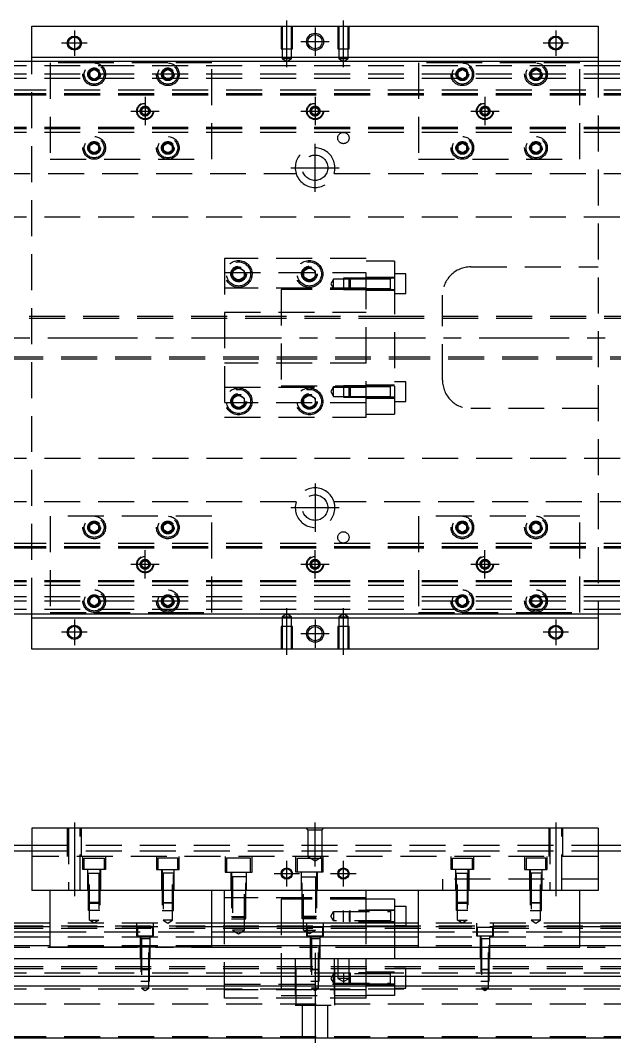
# Model space of a CAD drawing. Extents: x -21 to 723, y -286 to 112.
# Drawn here: x 173 to 382.7, y -249.2 to 112 of the extents above; entities that cross this region are included whole.
import ezdxf

# ---------------------------------------------------------------- set-up
doc = ezdxf.new("R2010")
doc.units = 0
doc.linetypes.add('CENTER', pattern=[50.8, 31.75, -6.35, 6.35, -6.35])
doc.linetypes.add('DASHED', pattern=[19.05, 12.7, -6.35])
doc.layers.get('0').update_dxf_attribs({"linetype": 'CONTINUOUS'})
doc.layers.add('CENTER', color=1, linetype='CENTER')

msp = doc.modelspace()

# ---------------------------------------------------------------- linework, layer by layer
at = {"color": 7, "linetype": 'CONTINUOUS'}
for p, q in [((177, 110), (377, 110)), ((177, 99), (177, 110)), ((377, 110), (377, 99)), ((177, 99), (377, 99)), ((177, 97.5), (177, 99)), ((377, 99), (377, 97.5)), ((551, 97.5), (3, 97.5)), ((3, -97.5), (551, -97.5)), ((177, -99), (177, -97.5)), ((377, -97.5), (377, -99)), ((177, -110), (177, -99)), ((377, -99), (177, -99)), ((377, -99), (377, -110)), ((377, -110), (177, -110)), ((177, -173.2), (177, -195.2)), ((377, -173.2), (177, -173.2)), ((377, -173.2), (377, -195.2)), ((3, -179.2), (177, -179.2)), ((377, -179.2), (551, -179.2)), ((11, -181.2), (177, -181.2)), ((377, -181.2), (543, -181.2)), ((377, -195.2), (177, -195.2)), ((183.5, -215.2), (183.5, -195.2)), ((240.5, -215.2), (240.5, -195.2)), ((245, -206.7), (245, -195.2)), ((295, -206.7), (295, -195.2)), ((305, -198.2), (295, -198.2)), ((302.35, -198.2), (302, -198.2)), ((305, -198.2), (305, -206.7)), ((313.5, -215.2), (313.5, -195.2)), ((370.5, -215.2), (370.5, -195.2)), ((305, -200.7), (309, -200.7)), ((309, -200.7), (309, -206.7)), ((183.5, -206.7), (17, -206.7)), ((183.5, -207.952272), (17, -207.952272)), ((313.5, -206.7), (240.5, -206.7)), ((313.5, -207.952272), (240.5, -207.952272)), ((537, -206.7), (370.5, -206.7)), ((537, -207.952272), (370.5, -207.952272)), ((17, -209.72668), (183.5, -209.72668)), ((183.5, -211.623076), (17, -211.623076)), ((240.5, -209.72668), (313.5, -209.72668)), ((313.5, -211.623076), (240.5, -211.623076)), ((370.5, -209.72668), (537, -209.72668)), ((537, -211.623076), (370.5, -211.623076)), ((183.5, -214.677372), (17, -214.677372)), ((240.5, -215.2), (183.5, -215.2)), ((313.5, -214.677372), (240.5, -214.677372)), ((313.5, -215.2), (370.5, -215.2)), ((537, -214.677372), (370.5, -214.677372)), ((17, -219.2), (537, -219.2)), ((537, -225.5), (17, -225.5)), ((537, -228.9), (17, -228.9)), ((17, -247.2), (537, -247.2))]:
    msp.add_line(p, q, dxfattribs=at)
at = {"color": 3, "linetype": 'DASHED'}
for p, q in [((265.000006, 110), (265.000006, 102)), ((265.35, 110), (265.35, 102)), ((268.65, 102), (268.65, 110)), ((268.999994, 102), (268.999994, 110)), ((285.000006, 110), (285.000006, 102)), ((285.35, 110), (285.35, 102)), ((288.65, 102), (288.65, 110)), ((288.999994, 102), (288.999994, 110)), ((265.000006, 102), (268.999994, 102)), ((265.35, 102), (265.35, 98.5)), ((268.65, 98.5), (268.65, 102)), ((285.000006, 102), (288.999994, 102)), ((285.35, 102), (285.35, 98.5)), ((288.65, 98.5), (288.65, 102)), ((267, 98.5), (265.35, 98.5)), ((265.35, 98.5), (267, 97.547372)), ((268.65, 98.5), (267, 98.5)), ((267, 97.547372), (268.65, 98.5)), ((287, 98.5), (285.35, 98.5)), ((285.35, 98.5), (287, 97.547372)), ((288.65, 98.5), (287, 98.5)), ((287, 97.547372), (288.65, 98.5)), ((537, 96), (17, 96)), ((177, -97.5), (177, 97.5)), ((199, 97), (183.5, 97)), ((183.5, 97), (183.5, 63)), ((197.5, 93.866026), (199, 94.73205)), ((225, 97), (199, 97)), ((199, 94.73205), (200.5, 93.866026)), ((223.5, 93.866026), (225, 94.73205)), ((240.5, 97), (225, 97)), ((225, 94.73205), (226.5, 93.866026)), ((240.5, 63), (240.5, 97)), ((329, 97), (313.5, 97)), ((313.5, 97), (313.5, 63)), ((327.5, 93.866026), (329, 94.73205)), ((355, 97), (329, 97)), ((329, 94.73205), (330.5, 93.866026)), ((353.5, 93.866026), (355, 94.73205)), ((370.5, 97), (355, 97)), ((355, 94.73205), (356.5, 93.866026)), ((370.5, 63), (370.5, 97)), ((377, 97.5), (377, -97.5)), ((537, 93), (17, 93)), ((537, 91.5), (17, 91.5)), ((197.5, 92.133974), (197.5, 93.866026)), ((199, 91.26795), (197.5, 92.133974)), ((200.5, 92.133974), (199, 91.26795)), ((200.5, 93.866026), (200.5, 92.133974)), ((200.973226, 93.326156), (201, 93)), ((223.5, 92.133974), (223.5, 93.866026)), ((225, 91.26795), (223.5, 92.133974)), ((226.5, 92.133974), (225, 91.26795)), ((226.5, 93.866026), (226.5, 92.133974)), ((226.973226, 93.326156), (227, 93)), ((327.5, 92.133974), (327.5, 93.866026)), ((329, 91.26795), (327.5, 92.133974)), ((330.5, 92.133974), (329, 91.26795)), ((330.5, 93.866026), (330.5, 92.133974)), ((330.973226, 93.326156), (331, 93)), ((353, 93), (353.030168, 93.346066)), ((353.5, 92.133974), (353.5, 93.866026)), ((355, 91.26795), (353.5, 92.133974)), ((356.5, 92.133974), (355, 91.26795)), ((356.5, 93.866026), (356.5, 92.133974)), ((17, 87.5), (537, 87.5)), ((17, 86.247728), (537, 86.247728)), ((17, 86.1147), (537, 86.1147)), ((17, 86.1), (537, 86.1)), ((17, 85.8), (537, 85.8)), ((215.5, 80), (215.516134, 80.21941)), ((215.75, 80.721688), (217, 81.443376)), ((215.75, 79.278312), (215.75, 80.721688)), ((217, 81.443376), (218.25, 80.721688)), ((218.25, 80.721688), (218.25, 79.278312)), ((275.5, 80), (275.52041, 80.24661)), ((275.75, 80.721688), (277, 81.443376)), ((275.75, 79.278312), (275.75, 80.721688)), ((277, 81.443376), (278.25, 80.721688)), ((278.25, 80.721688), (278.25, 79.278312)), ((335.75, 80.721688), (337, 81.443376)), ((335.75, 79.278312), (335.75, 80.721688)), ((337, 81.443376), (338.25, 80.721688)), ((338.25, 80.721688), (338.25, 79.278312)), ((338.477374, 80.25955), (338.5, 80)), ((217, 78.556624), (215.75, 79.278312)), ((218.25, 79.278312), (217, 78.556624)), ((277, 78.556624), (275.75, 79.278312)), ((278.25, 79.278312), (277, 78.556624)), ((337, 78.556624), (335.75, 79.278312)), ((338.25, 79.278312), (337, 78.556624)), ((537, 74.2), (17, 74.2)), ((537, 73.9), (17, 73.9)), ((537, 73.8853), (17, 73.8853)), ((537, 73.752272), (17, 73.752272)), ((537, 72.5), (17, 72.5)), ((197.5, 67.866026), (199, 68.73205)), ((199, 68.73205), (200.5, 67.866026)), ((223.5, 67.866026), (225, 68.73205)), ((225, 68.73205), (226.5, 67.866026)), ((327.5, 67.866026), (329, 68.73205)), ((329, 68.73205), (330.5, 67.866026)), ((353.5, 67.866026), (355, 68.73205)), ((355, 68.73205), (356.5, 67.866026)), ((197, 67), (197.030168, 67.346066)), ((197.5, 66.133974), (197.5, 67.866026)), ((199, 65.26795), (197.5, 66.133974)), ((200.5, 66.133974), (199, 65.26795)), ((200.5, 67.866026), (200.5, 66.133974)), ((223, 67), (223.023172, 67.30356)), ((223.5, 66.133974), (223.5, 67.866026)), ((225, 65.26795), (223.5, 66.133974)), ((226.5, 66.133974), (225, 65.26795)), ((226.5, 67.866026), (226.5, 66.133974)), ((327.5, 66.133974), (327.5, 67.866026)), ((329, 65.26795), (327.5, 66.133974)), ((330.5, 66.133974), (329, 65.26795)), ((330.5, 67.866026), (330.5, 66.133974)), ((330.973226, 67.326156), (331, 67)), ((353, 67), (353.030168, 67.346066)), ((353.5, 66.133974), (353.5, 67.866026)), ((355, 65.26795), (353.5, 66.133974)), ((356.5, 66.133974), (355, 65.26795)), ((356.5, 67.866026), (356.5, 66.133974)), ((183.5, 63), (240.5, 63)), ((313.5, 63), (370.5, 63)), ((163.708204, 58), (270.291796, 58)), ((283.708204, 58), (390.291796, 58)), ((537, 42.5), (29.1, 42.5)), ((245, 28), (245, -28)), ((295, 28), (245, 28)), ((295, -28), (295, 28)), ((305, 27), (295, 27)), ((305, 27), (305, 20.976176)), ((245, 23), (295, 23)), ((248, 23.6547), (250, 24.809402)), ((248, 21.3453), (248, 23.6547)), ((250, 24.809402), (252, 23.6547)), ((252, 23.6547), (252, 21.3453)), ((252.483582, 22.786038), (252.5, 22.5)), ((272.5, 22.5), (272.52689, 22.865682)), ((273, 23.6547), (275, 24.809402)), ((273, 21.3453), (273, 23.6547)), ((275, 24.809402), (277, 23.6547)), ((277, 23.6547), (277, 21.3453)), ((309, 22.552558), (305, 22.552558)), ((309, 15.552558), (309, 22.552558)), ((332, 25), (377, 25)), ((250, 20.190598), (248, 21.3453)), ((252, 21.3453), (250, 20.190598)), ((275, 20.190598), (273, 21.3453)), ((277, 21.3453), (275, 20.190598)), ((283.5, 20.702558), (282.547372, 19.052558)), ((282.547372, 19.052558), (283.5, 17.402558)), ((283.5, 17.402558), (283.5, 20.702558)), ((287, 20.702558), (283.5, 20.702558)), ((287, 21.052554), (287, 17.052564)), ((289.35, 21.052554), (287, 21.052554)), ((289, 20.702558), (287, 20.702558)), ((289.35, 21.052558), (289, 20.702558)), ((289, 17.402558), (289, 20.702558)), ((295, 20.702558), (289, 20.702558)), ((295, 20.702558), (289, 20.702558)), ((289.35, 21.052558), (289.35, 17.052558)), ((295, 21.052556), (289.35, 21.052558)), ((295, 21.052554), (289.35, 21.052554)), ((305, 21.302558), (295, 21.302558)), ((303.605, 21.052558), (295, 21.052556)), ((305, 20.976176), (295, 20.976176)), ((303.6, 20.702558), (295, 20.702558)), ((305, 21.052558), (303.595, 21.052558)), ((303.6, 17.05324), (303.6, 21.052564)), ((303.6, 20.836098), (303.6, 21.052558)), ((303.6, 21.052558), (303.6, 20.835892)), ((305, 20.976176), (305, -20.976176)), ((295, 17.5), (245, 17.5)), ((265, 17), (265, -17)), ((295, 17), (265, 17)), ((283.5, 17.402558), (287, 17.402558)), ((287, 17.402558), (289, 17.402558)), ((287, 17.052564), (289.35, 17.052564)), ((289, 17.402558), (295, 17.402558)), ((289, 17.402558), (289.35, 17.052558)), ((289, 17.402558), (295, 17.402558)), ((289.35, 17.052564), (295, 17.052564)), ((289.35, 17.052558), (295, 17.052562)), ((295, 17.402558), (303.6, 17.402558)), ((295, 17.052562), (303.605, 17.052558)), ((295, 16.802558), (305, 16.802558)), ((303.595, 17.052558), (305, 17.052558)), ((303.6, 17.269268), (303.6, 17.052558)), ((303.6, 17.052558), (303.6, 17.26902)), ((303.6, 17.052554), (303.6, 17.05324)), ((305, 15.552558), (309, 15.552558)), ((322, -15), (322, 15)), ((265, 7.5), (54, 7.5)), ((245, 9), (295, 9)), ((305, 7.5), (265, 7.5)), ((305, 7.499994), (265, 7.499994)), ((487.005, 7.5), (305, 7.5)), ((265, 6.75), (54, 6.75)), ((305, 6.75), (265, 6.75)), ((305, 6.75), (265, 6.75)), ((487, 6.75), (305, 6.75)), ((54, -6.75), (265, -6.75)), ((265, -6.75), (305, -6.75)), ((265, -6.75), (305, -6.75)), ((305, -6.75), (487, -6.75)), ((54, -7.5), (265, -7.5)), ((295, -9), (245, -9)), ((265, -7.499994), (305, -7.499994)), ((265, -7.5), (305, -7.5)), ((305, -7.5), (487.005, -7.5)), ((245, -17.5), (295, -17.5)), ((265, -17), (295, -17)), ((283.5, -17.402558), (282.547372, -19.052558)), ((283.5, -20.702558), (283.5, -17.402558)), ((287, -17.402558), (283.5, -17.402558)), ((287, -17.052564), (287, -21.052554)), ((289.35, -17.052564), (287, -17.052564)), ((289, -17.402558), (287, -17.402558)), ((289.35, -17.052558), (289, -17.402558)), ((289, -20.702558), (289, -17.402558)), ((295, -17.402558), (289, -17.402558)), ((295, -17.402558), (289, -17.402558)), ((289.35, -17.052558), (289.35, -21.052558)), ((295, -17.052562), (289.35, -17.052558)), ((295, -17.052564), (289.35, -17.052564)), ((305, -16.802558), (295, -16.802558)), ((303.605, -17.052558), (295, -17.052562)), ((303.6, -17.402558), (295, -17.402558)), ((305, -17.052558), (303.595, -17.052558)), ((303.6, -21.051878), (303.6, -17.052554)), ((303.6, -17.26902), (303.6, -17.052558)), ((303.6, -17.052558), (303.6, -17.269226)), ((303.6, -20.836098), (303.6, -17.26902)), ((309, -15.552558), (305, -15.552558)), ((309, -22.552558), (309, -15.552558)), ((248, -21.3453), (250, -20.190598)), ((248, -23.6547), (248, -21.3453)), ((250, -20.190598), (252, -21.3453)), ((252, -21.3453), (252, -23.6547)), ((273, -21.3453), (275, -20.190598)), ((273, -23.6547), (273, -21.3453)), ((275, -20.190598), (277, -21.3453)), ((277, -21.3453), (277, -23.6547)), ((282.547372, -19.052558), (283.5, -20.702558)), ((283.5, -20.702558), (287, -20.702558)), ((287, -20.702558), (289, -20.702558)), ((287, -21.052554), (289.35, -21.052554)), ((289, -20.702558), (295, -20.702558)), ((289, -20.702558), (289.35, -21.052558)), ((289, -20.702558), (295, -20.702558)), ((289.35, -21.052554), (295, -21.052554)), ((289.35, -21.052558), (295, -21.052556)), ((295, -20.702558), (303.6, -20.702558)), ((305, -20.976176), (295, -20.976176)), ((295, -21.052556), (303.605, -21.052558)), ((295, -21.302558), (305, -21.302558)), ((303.595, -21.052558), (305, -21.052558)), ((303.6, -20.83585), (303.6, -21.052558)), ((303.6, -21.052558), (303.6, -20.836098)), ((303.6, -21.052564), (303.6, -21.051878)), ((305, -20.976176), (305, -27)), ((295, -23), (245, -23)), ((247.5, -22.5), (247.534018, -22.088984)), ((250, -24.809402), (248, -23.6547)), ((252, -23.6547), (250, -24.809402)), ((272.5, -22.5), (272.52689, -22.134318)), ((275, -24.809402), (273, -23.6547)), ((277, -23.6547), (275, -24.809402)), ((305, -22.552558), (309, -22.552558)), ((377, -25), (332, -25)), ((245, -28), (295, -28)), ((295, -27), (305, -27)), ((29.1, -42.5), (537, -42.5)), ((270.291796, -58), (163.708204, -58)), ((390.291796, -58), (283.708204, -58)), ((183.5, -63), (183.5, -97)), ((240.5, -63), (183.5, -63)), ((240.5, -97), (240.5, -63)), ((370.5, -63), (313.5, -63)), ((313.5, -63), (313.5, -97)), ((370.5, -97), (370.5, -63)), ((197, -67), (197.030168, -66.653934)), ((197.5, -66.133974), (199, -65.26795)), ((197.5, -67.866026), (197.5, -66.133974)), ((199, -68.73205), (197.5, -67.866026)), ((199, -65.26795), (200.5, -66.133974)), ((200.5, -67.866026), (199, -68.73205)), ((200.5, -66.133974), (200.5, -67.866026)), ((223, -67), (223.023172, -66.69644)), ((223.5, -66.133974), (225, -65.26795)), ((223.5, -67.866026), (223.5, -66.133974)), ((225, -68.73205), (223.5, -67.866026)), ((225, -65.26795), (226.5, -66.133974)), ((226.5, -67.866026), (225, -68.73205)), ((226.5, -66.133974), (226.5, -67.866026)), ((327, -67), (327.023172, -66.69644)), ((327.5, -66.133974), (329, -65.26795)), ((327.5, -67.866026), (327.5, -66.133974)), ((329, -68.73205), (327.5, -67.866026)), ((329, -65.26795), (330.5, -66.133974)), ((330.5, -67.866026), (329, -68.73205)), ((330.5, -66.133974), (330.5, -67.866026)), ((353.5, -66.133974), (355, -65.26795)), ((353.5, -67.866026), (353.5, -66.133974)), ((355, -68.73205), (353.5, -67.866026)), ((355, -65.26795), (356.5, -66.133974)), ((356.5, -67.866026), (355, -68.73205)), ((356.5, -66.133974), (356.5, -67.866026)), ((356.973226, -66.673844), (357, -67)), ((17, -72.5), (537, -72.5)), ((17, -73.752272), (537, -73.752272)), ((17, -73.8853), (537, -73.8853)), ((17, -73.9), (537, -73.9)), ((17, -74.2), (537, -74.2)), ((215.75, -79.278312), (217, -78.556624)), ((215.75, -80.721688), (215.75, -79.278312)), ((217, -78.556624), (218.25, -79.278312)), ((218.25, -79.278312), (218.25, -80.721688)), ((275.75, -79.278312), (277, -78.556624)), ((275.75, -80.721688), (275.75, -79.278312)), ((277, -78.556624), (278.25, -79.278312)), ((278.25, -79.278312), (278.25, -80.721688)), ((335.75, -79.278312), (337, -78.556624)), ((335.75, -80.721688), (335.75, -79.278312)), ((337, -78.556624), (338.25, -79.278312)), ((338.25, -79.278312), (338.25, -80.721688)), ((217, -81.443376), (215.75, -80.721688)), ((218.25, -80.721688), (217, -81.443376)), ((218.477374, -79.74045), (218.5, -80)), ((275.5, -80), (275.52041, -79.75339)), ((277, -81.443376), (275.75, -80.721688)), ((278.25, -80.721688), (277, -81.443376)), ((337, -81.443376), (335.75, -80.721688)), ((338.25, -80.721688), (337, -81.443376)), ((338.477374, -79.74045), (338.5, -80)), ((537, -85.8), (17, -85.8)), ((537, -86.1), (17, -86.1)), ((537, -86.1147), (17, -86.1147)), ((537, -86.247728), (17, -86.247728)), ((537, -87.5), (17, -87.5)), ((537, -91.5), (17, -91.5)), ((537, -93), (17, -93)), ((197, -93), (197.030168, -92.653934)), ((197.5, -92.133974), (199, -91.26795)), ((197.5, -93.866026), (197.5, -92.133974)), ((199, -94.73205), (197.5, -93.866026)), ((199, -91.26795), (200.5, -92.133974)), ((200.5, -93.866026), (199, -94.73205)), ((200.5, -92.133974), (200.5, -93.866026)), ((223.5, -92.133974), (225, -91.26795)), ((223.5, -93.866026), (223.5, -92.133974)), ((225, -94.73205), (223.5, -93.866026)), ((225, -91.26795), (226.5, -92.133974)), ((226.5, -93.866026), (225, -94.73205)), ((226.5, -92.133974), (226.5, -93.866026)), ((226.973226, -92.673844), (227, -93)), ((327, -93), (327.023172, -92.69644)), ((327.5, -92.133974), (329, -91.26795)), ((327.5, -93.866026), (327.5, -92.133974)), ((329, -94.73205), (327.5, -93.866026)), ((329, -91.26795), (330.5, -92.133974)), ((330.5, -93.866026), (329, -94.73205)), ((330.5, -92.133974), (330.5, -93.866026)), ((353.5, -92.133974), (355, -91.26795)), ((353.5, -93.866026), (353.5, -92.133974)), ((355, -94.73205), (353.5, -93.866026)), ((355, -91.26795), (356.5, -92.133974)), ((356.5, -93.866026), (355, -94.73205)), ((356.5, -92.133974), (356.5, -93.866026)), ((356.973226, -92.673844), (357, -93)), ((537, -96), (17, -96)), ((183.5, -97), (199, -97)), ((199, -97), (225, -97)), ((225, -97), (240.5, -97)), ((313.5, -97), (329, -97)), ((329, -97), (355, -97)), ((355, -97), (370.5, -97)), ((267, -97.547372), (265.35, -98.5)), ((265.35, -98.5), (267, -98.5)), ((265.35, -98.5), (265.35, -102)), ((268.65, -98.5), (267, -97.547372)), ((267, -98.5), (268.65, -98.5)), ((268.65, -102), (268.65, -98.5)), ((287, -97.547372), (285.35, -98.5)), ((285.35, -98.5), (287, -98.5)), ((285.35, -98.5), (285.35, -102)), ((288.65, -98.5), (287, -97.547372)), ((287, -98.5), (288.65, -98.5)), ((288.65, -102), (288.65, -98.5)), ((268.999994, -102), (265.000006, -102)), ((265.000006, -102), (265.000006, -110)), ((265.35, -102), (265.35, -110)), ((268.65, -110), (268.65, -102)), ((268.999994, -110), (268.999994, -102)), ((288.999994, -102), (285.000006, -102)), ((285.000006, -102), (285.000006, -110)), ((285.35, -102), (285.35, -110)), ((288.65, -110), (288.65, -102)), ((288.999994, -110), (288.999994, -102)), ((189.500006, -173.2), (189.500006, -183.2)), ((189.9, -173.2), (189.9, -195.2)), ((194.1, -195.2), (194.1, -173.2)), ((194.499994, -183.2), (194.499994, -173.2)), ((274.5, -173.7), (274, -173.2)), ((279.5, -173.7), (280, -173.2)), ((359.500006, -173.2), (359.500006, -183.2)), ((359.9, -173.2), (359.9, -195.2)), ((364.1, -195.2), (364.1, -173.2)), ((364.499994, -183.2), (364.499994, -173.2)), ((274.5, -173.7), (274.5, -183.2)), ((274.5, -173.7), (279.5, -173.7)), ((279.5, -183.2), (279.5, -173.7)), ((177, -179.2), (377, -179.2)), ((177, -181.2), (377, -181.2)), ((377, -183.2), (177, -183.2)), ((195, -187.7), (195, -183.2)), ((195.5, -183.7), (202.5, -183.7)), ((195.5, -187.7), (195.5, -183.7)), ((202.5, -183.7), (202.5, -187.7)), ((203, -183.2), (203, -187.7)), ((221, -183.2), (221, -187.7)), ((228.5, -183.7), (221.5, -183.7)), ((221.5, -183.7), (221.5, -187.7)), ((228.5, -187.7), (228.5, -183.7)), ((229, -187.7), (229, -183.2)), ((245.25, -183.2), (245.25, -188.7)), ((246.5, -183.7), (245.75, -183.7)), ((245.75, -183.7), (245.75, -188.7)), ((253.5, -183.7), (246.5, -183.7)), ((254.25, -183.7), (253.5, -183.7)), ((254.25, -188.7), (254.25, -183.7)), ((254.75, -188.7), (254.75, -183.2)), ((270.25, -188.7), (270.25, -183.2)), ((270.75, -183.7), (271.5, -183.7)), ((270.75, -188.7), (270.75, -183.7)), ((271.5, -183.7), (278.5, -183.7)), ((279.5, -183.2), (274.5, -183.2)), ((274.5, -183.2), (277, -184.643376)), ((277, -184.643376), (279.5, -183.2)), ((278.5, -183.7), (279.25, -183.7)), ((279.25, -183.7), (279.25, -188.7)), ((279.75, -183.2), (279.75, -188.7)), ((325, -187.7), (325, -183.2)), ((325.5, -183.7), (332.5, -183.7)), ((325.5, -187.7), (325.5, -183.7)), ((332.5, -183.7), (332.5, -187.7)), ((333, -183.2), (333, -187.7)), ((351, -183.2), (351, -187.7)), ((358.5, -183.7), (351.5, -183.7)), ((351.5, -183.7), (351.5, -187.7)), ((358.5, -187.7), (358.5, -183.7)), ((359, -187.7), (359, -183.2)), ((203, -187.7), (195, -187.7)), ((196.75, -195.2), (196.75, -187.7)), ((197.000006, -202.2), (196.999986, -187.7)), ((201.000014, -187.7), (200.999994, -202.2)), ((201.25, -187.7), (201.25, -195.2)), ((221, -187.7), (229, -187.7)), ((222.75, -187.7), (222.75, -195.2)), ((222.999986, -187.7), (223.000006, -202.2)), ((226.999994, -202.2), (227.000014, -187.7)), ((227.25, -195.2), (227.25, -187.7)), ((333, -187.7), (325, -187.7)), ((326.75, -195.2), (326.75, -187.7)), ((327.000006, -202.2), (326.999986, -187.7)), ((331.000014, -187.7), (330.999994, -202.2)), ((331.25, -187.7), (331.25, -195.2)), ((351, -187.7), (359, -187.7)), ((352.75, -187.7), (352.75, -195.2)), ((352.999986, -187.7), (353.000006, -202.2)), ((356.999994, -202.2), (357.000014, -187.7)), ((357.25, -195.2), (357.25, -187.7)), ((196.999994, -189.1), (201.000006, -189.1)), ((197.35, -205.7), (197.35, -189.1)), ((200.65, -189.1), (200.65, -205.7)), ((227.000006, -189.1), (222.999994, -189.1)), ((223.35, -189.1), (223.35, -205.7)), ((226.65, -205.7), (226.65, -189.1)), ((245.25, -188.7), (254.75, -188.7)), ((247.25, -188.7), (247.25, -195.2)), ((252.500006, -190.3), (247.499994, -190.3)), ((247.500006, -188.7), (247.500006, -205.2)), ((247.9, -190.3), (247.9, -209.2)), ((252.1, -209.2), (252.1, -190.3)), ((252.499994, -205.2), (252.499994, -188.7)), ((252.75, -195.2), (252.75, -188.7)), ((279.75, -188.7), (270.25, -188.7)), ((272.25, -195.2), (272.25, -188.7)), ((272.499994, -190.3), (277.500006, -190.3)), ((272.500006, -205.2), (272.500006, -188.7)), ((272.9, -209.2), (272.9, -190.3)), ((277.1, -190.3), (277.1, -209.2)), ((277.499994, -188.7), (277.499994, -205.2)), ((277.75, -188.7), (277.75, -195.2)), ((322, -191.2), (322, -195.2)), ((377, -191.2), (322, -191.2)), ((326.999994, -189.1), (331.000006, -189.1)), ((327.35, -205.7), (327.35, -189.1)), ((330.65, -189.1), (330.65, -205.7)), ((357.000006, -189.1), (352.999994, -189.1)), ((353.35, -189.1), (353.35, -205.7)), ((356.65, -205.7), (356.65, -189.1)), ((295, -197.7), (245, -197.7)), ((295, -198.2), (265, -198.2)), ((265, -198.2), (265, -232.2)), ((295, -232.2), (295, -198.2)), ((201, -199.35), (197, -199.35)), ((197.35, -199.7), (197, -199.35)), ((200.999994, -202.2), (197.000006, -202.2)), ((197.35, -199.7), (200.65, -199.7)), ((201, -199.35), (200.65, -199.7)), ((223, -199.35), (227, -199.35)), ((223, -199.35), (223.35, -199.7)), ((223.000006, -202.2), (226.999994, -202.2)), ((226.65, -199.7), (223.35, -199.7)), ((226.65, -199.7), (227, -199.35)), ((305, -202.199975), (287, -202.200006)), ((287, -206.199994), (287, -202.200006)), ((289, -202.55), (289.35, -202.2)), ((289.35, -204.9), (289.35, -202.2)), ((295, -201.95), (305, -201.95)), ((303.6, -202.199994), (303.6, -206.200006)), ((331, -199.35), (327, -199.35)), ((327.35, -199.7), (327, -199.35)), ((330.999994, -202.2), (327.000006, -202.2)), ((327.35, -199.7), (330.65, -199.7)), ((331, -199.35), (330.65, -199.7)), ((353, -199.35), (357, -199.35)), ((353, -199.35), (353.35, -199.7)), ((353.000006, -202.2), (356.999994, -202.2)), ((356.65, -199.7), (353.35, -199.7)), ((356.65, -199.7), (357, -199.35)), ((197.35, -205.7), (200.65, -205.7)), ((199, -206.652628), (197.35, -205.7)), ((200.65, -205.7), (199, -206.652628)), ((226.65, -205.7), (223.35, -205.7)), ((223.35, -205.7), (225, -206.652628)), ((225, -206.652628), (226.65, -205.7)), ((247.5, -204.3), (252.5, -204.3)), ((247.5, -204.3), (247.9, -204.7)), ((247.500006, -205.2), (252.499994, -205.2)), ((252.1, -204.7), (247.9, -204.7)), ((252.1, -204.7), (252.5, -204.3)), ((277.5, -204.3), (272.5, -204.3)), ((272.9, -204.7), (272.5, -204.3)), ((277.499994, -205.2), (272.500006, -205.2)), ((272.9, -204.7), (277.1, -204.7)), ((277.5, -204.3), (277.1, -204.7)), ((282.547372, -204.2), (283.5, -202.55)), ((283.5, -205.85), (282.547372, -204.2)), ((283.5, -202.55), (283.5, -205.85)), ((283.5, -202.55), (303.6, -202.55)), ((303.6, -205.85), (283.5, -205.85)), ((289, -202.55), (289, -204.9)), ((289, -204.9), (289, -205.85)), ((289.35, -206.2), (289, -205.85)), ((289.35, -206.2), (289.35, -204.9)), ((327.35, -205.7), (330.65, -205.7)), ((329, -206.652628), (327.35, -205.7)), ((330.65, -205.7), (329, -206.652628)), ((356.65, -205.7), (353.35, -205.7)), ((353.35, -205.7), (355, -206.652628)), ((355, -206.652628), (356.65, -205.7)), ((54, -207.699332), (487.005, -207.699332)), ((54, -208.449332), (487, -208.449332)), ((240.5, -206.7), (183.5, -206.7)), ((240.5, -207.952272), (183.5, -207.952272)), ((214, -206.7), (214, -211.2)), ((219.75, -208.2), (214.25, -208.2)), ((214.25, -208.2), (214.25, -211.2)), ((219.75, -211.2), (219.75, -208.2)), ((220, -211.2), (220, -206.7)), ((245, -233.2), (245, -206.7)), ((252.1, -209.2), (247.9, -209.2)), ((247.9, -209.2), (250, -210.412436)), ((250, -210.412436), (252.1, -209.2)), ((272.9, -209.2), (277.1, -209.2)), ((275, -210.412436), (272.9, -209.2)), ((274, -206.7), (274, -211.2)), ((279.75, -208.2), (274.25, -208.2)), ((274.25, -208.2), (274.25, -211.2)), ((277.1, -209.2), (275, -210.412436)), ((279.75, -211.2), (279.75, -208.2)), ((280, -211.2), (280, -206.7)), ((305, -206.200025), (287, -206.199994)), ((305, -206.45), (295, -206.45)), ((295, -233.2), (295, -206.7)), ((295, -207.700006), (313.5, -207.700006)), ((305, -206.7), (305, -232.2)), ((305, -207.7), (309, -207.7)), ((309, -207.7), (305, -207.7)), ((309, -206.7), (309, -207.7)), ((370.5, -206.7), (313.5, -206.7)), ((370.5, -207.952272), (313.5, -207.952272)), ((334, -206.7), (334, -211.2)), ((339.75, -208.2), (334.25, -208.2)), ((334.25, -208.2), (334.25, -211.2)), ((339.75, -211.2), (339.75, -208.2)), ((340, -211.2), (340, -206.7)), ((183.5, -209.72668), (240.5, -209.72668)), ((240.5, -211.623076), (183.5, -211.623076)), ((214, -211.2), (220, -211.2)), ((215.25, -211.2), (215.25, -219.2)), ((218.500006, -212.2), (215.499994, -212.2)), ((215.500006, -211.2), (215.500006, -227.2)), ((215.75, -212.2), (215.75, -229.7)), ((218.25, -229.7), (218.25, -212.2)), ((218.499994, -227.2), (218.499994, -211.2)), ((218.75, -219.2), (218.75, -211.2)), ((274, -211.2), (280, -211.2)), ((275.25, -211.2), (275.25, -219.2)), ((278.500006, -212.2), (275.499994, -212.2)), ((275.500006, -211.2), (275.500006, -227.2)), ((275.75, -212.2), (275.75, -229.7)), ((278.25, -229.7), (278.25, -212.2)), ((278.499994, -227.2), (278.499994, -211.2)), ((278.75, -219.2), (278.75, -211.2)), ((313.5, -209.72668), (370.5, -209.72668)), ((370.5, -211.623076), (313.5, -211.623076)), ((334, -211.2), (340, -211.2)), ((335.25, -211.2), (335.25, -219.2)), ((338.500006, -212.2), (335.499994, -212.2)), ((335.500006, -211.2), (335.500006, -227.2)), ((335.75, -212.2), (335.75, -229.7)), ((338.25, -229.7), (338.25, -212.2)), ((338.499994, -227.2), (338.499994, -211.2)), ((338.75, -219.2), (338.75, -211.2)), ((240.5, -214.677372), (183.5, -214.677372)), ((370.5, -214.677372), (313.5, -214.677372)), ((270, -219.2), (270, -235.7)), ((270.291796, -235.2), (270.291796, -219.2)), ((283.708204, -219.2), (283.708204, -235.2)), ((284, -235.7), (284, -219.2)), ((285, -219.2), (285, -226.2)), ((289, -226.2), (289, -219.2)), ((54, -221.95), (487, -221.95)), ((54, -222.7), (487.005, -222.7)), ((215.5, -222.95), (218.5, -222.95)), ((215.5, -222.95), (215.75, -223.2)), ((218.25, -223.2), (215.75, -223.2)), ((218.25, -223.2), (218.5, -222.95)), ((275.5, -222.95), (278.5, -222.95)), ((275.5, -222.95), (275.75, -223.2)), ((278.25, -223.2), (275.75, -223.2)), ((278.25, -223.2), (278.5, -222.95)), ((309, -222.7), (305, -222.7)), ((309, -229.7), (309, -222.7)), ((335.5, -222.95), (338.5, -222.95)), ((335.5, -222.95), (335.75, -223.2)), ((338.25, -223.2), (335.75, -223.2)), ((338.25, -223.2), (338.5, -222.95)), ((537, -224.35), (17, -224.35)), ((215.500006, -227.2), (218.499994, -227.2)), ((275.500006, -227.2), (278.499994, -227.2)), ((283.5, -224.55), (282.547372, -226.2)), ((282.547372, -226.2), (283.5, -227.85)), ((283.5, -227.85), (283.5, -224.55)), ((303.6, -224.55), (283.5, -224.55)), ((289, -226.2), (285, -226.2)), ((285, -226.2), (287, -227.3547)), ((305, -224.199975), (287, -224.200006)), ((287, -224.200006), (287, -228.199994)), ((287, -227.3547), (289, -226.2)), ((289.35, -224.2), (289, -224.55)), ((289, -225.5), (289, -224.55)), ((289, -227.85), (289, -225.5)), ((289.35, -224.2), (289.35, -225.5)), ((289.35, -225.5), (289.35, -228.2)), ((305, -223.95), (295, -223.95)), ((303.6, -228.200006), (303.6, -224.199994)), ((335.500006, -227.2), (338.499994, -227.2)), ((537, -230.05), (17, -230.05)), ((218.25, -229.7), (215.75, -229.7)), ((215.75, -229.7), (217, -230.421688)), ((217, -230.421688), (218.25, -229.7)), ((245, -228.2), (295, -228.2)), ((295, -230.208332), (245, -230.208332)), ((278.25, -229.7), (275.75, -229.7)), ((275.75, -229.7), (277, -230.421688)), ((277, -230.421688), (278.25, -229.7)), ((283.5, -227.85), (303.6, -227.85)), ((305, -228.200025), (287, -228.199994)), ((289, -227.85), (289.35, -228.2)), ((295, -228.45), (305, -228.45)), ((305, -229.7), (309, -229.7)), ((338.25, -229.7), (335.75, -229.7)), ((335.75, -229.7), (337, -230.421688)), ((337, -230.421688), (338.25, -229.7)), ((295, -233.2), (245, -233.2)), ((265, -232.2), (295, -232.2)), ((305, -232.2), (295, -232.2)), ((17, -235.2), (537, -235.2)), ((270, -235.7), (284, -235.7)), ((272.5, -235.7), (272.5, -247.2)), ((281.5, -247.2), (281.5, -235.7)), ((17, -246.7), (537, -246.7))]:
    msp.add_line(p, q, dxfattribs=at)
at = {"color": 3, "linetype": 'CONTINUOUS'}
for centre, radius in [((192, 104), 2.5), ((362, 104), 2.5), ((192, -104), 2.5), ((362, -104), 2.5), ((267, -189.2), 2), ((287, -189.2), 2)]:
    msp.add_circle(centre, radius, dxfattribs=at)
at = {"color": 7, "linetype": 'CONTINUOUS'}
for centre, radius in [((192, 104), 2.1), ((277, 104.5), 3), ((277, 104.5), 2.5), ((362, 104), 2.1), ((337, 80), 1.25), ((192, -104), 2.1), ((277, -104.5), 3), ((277, -104.5), 2.5), ((362, -104), 2.1), ((267, -189.2), 1.65), ((287, -189.2), 1.65)]:
    msp.add_circle(centre, radius, dxfattribs=at)
at = {"color": 3, "linetype": 'DASHED'}
for centre, radius in [((199, 93), 4), ((199, 93), 3.5), ((199, 93), 2.25), ((199, 93), 2), ((225, 93), 4), ((225, 93), 3.5), ((225, 93), 2.25), ((225, 93), 2), ((329, 93), 4), ((329, 93), 3.5), ((329, 93), 2.25), ((329, 93), 2), ((355, 93), 4), ((355, 93), 3.5), ((355, 93), 2.25), ((355, 93), 2), ((217, 80), 3), ((217, 80), 2.75), ((217, 80), 1.75), ((217, 80), 1.5), ((217, 80), 1.25), ((277, 80), 3), ((277, 80), 2.75), ((277, 80), 1.75), ((277, 80), 1.5), ((277, 80), 1.25), ((337, 80), 3), ((337, 80), 2.75), ((337, 80), 1.75), ((337, 80), 1.5), ((287, 70.5), 2), ((199, 67), 4), ((199, 67), 3.5), ((199, 67), 2.25), ((199, 67), 2), ((199, 67), 1.65), ((225, 67), 4), ((225, 67), 3.5), ((225, 67), 2.25), ((225, 67), 2), ((225, 67), 1.65), ((329, 67), 4), ((329, 67), 3.5), ((329, 67), 2.25), ((329, 67), 2), ((329, 67), 1.65), ((355, 67), 4), ((355, 67), 3.5), ((355, 67), 2.25), ((355, 67), 2), ((355, 67), 1.65), ((277, 60), 4.5), ((250, 22.5), 4.75), ((250, 22.5), 4.25), ((275, 22.5), 4.75), ((275, 22.5), 4.25), ((250, 22.5), 2.75), ((250, 22.5), 2.5), ((250, 22.5), 2.1), ((275, 22.5), 2.75), ((275, 22.5), 2.5), ((275, 22.5), 2.1), ((250, -22.5), 4.75), ((275, -22.5), 4.75), ((250, -22.5), 4.25), ((250, -22.5), 2.75), ((250, -22.5), 2.5), ((250, -22.5), 2.1), ((275, -22.5), 4.25), ((275, -22.5), 2.75), ((275, -22.5), 2.5), ((275, -22.5), 2.1), ((277, -60), 4.5), ((199, -67), 4), ((199, -67), 3.5), ((199, -67), 2.25), ((199, -67), 2), ((225, -67), 4), ((225, -67), 3.5), ((225, -67), 2.25), ((225, -67), 2), ((329, -67), 4), ((329, -67), 3.5), ((329, -67), 2.25), ((329, -67), 2), ((355, -67), 4), ((355, -67), 3.5), ((355, -67), 2.25), ((355, -67), 2), ((199, -67), 1.65), ((225, -67), 1.65), ((287, -70.5), 2), ((329, -67), 1.65), ((355, -67), 1.65), ((217, -80), 3), ((217, -80), 2.75), ((217, -80), 1.75), ((217, -80), 1.5), ((217, -80), 1.25), ((277, -80), 3), ((277, -80), 2.75), ((277, -80), 1.75), ((277, -80), 1.5), ((277, -80), 1.25), ((337, -80), 3), ((337, -80), 2.75), ((337, -80), 1.75), ((337, -80), 1.5), ((337, -80), 1.25), ((199, -93), 4), ((199, -93), 3.5), ((225, -93), 4), ((225, -93), 3.5), ((329, -93), 4), ((329, -93), 3.5), ((355, -93), 4), ((355, -93), 3.5), ((199, -93), 2.25), ((199, -93), 2), ((225, -93), 2.25), ((225, -93), 2), ((329, -93), 2.25), ((329, -93), 2), ((355, -93), 2.25), ((355, -93), 2)]:
    msp.add_circle(centre, radius, dxfattribs=at)
for centre, radius, start, end in [((199, 93), 1.65, 144.619977, 155.380023), ((199, 93), 1.65, 95.380023, 144.619977), ((199, 93), 1.65, 84.619977, 95.380023), ((199, 93), 1.65, 35.380023, 84.619977), ((199, 93), 1.65, 24.619977, 35.380023), ((225, 93), 1.65, 144.619977, 155.380023), ((225, 93), 1.65, 95.380023, 144.619977), ((225, 93), 1.65, 84.619977, 95.380023), ((225, 93), 1.65, 35.380023, 84.619977), ((225, 93), 1.65, 24.619977, 35.380023), ((329, 93), 1.65, 144.619977, 155.380023), ((329, 93), 1.65, 95.380023, 144.619977), ((329, 93), 1.65, 84.619977, 95.380023), ((329, 93), 1.65, 35.380023, 84.619977), ((329, 93), 1.65, 24.619977, 35.380023), ((355, 93), 1.65, 144.619977, 155.380023), ((355, 93), 1.65, 95.380023, 144.619977), ((355, 93), 1.65, 84.619977, 95.380023), ((355, 93), 1.65, 35.380023, 84.619977), ((355, 93), 1.65, 24.619977, 35.380023), ((199, 93), 1.65, 155.380023, 180), ((199, 93), 1.65, 180, 204.619977), ((199, 93), 1.65, 204.619977, 215.380023), ((199, 93), 1.65, 215.380023, 264.619977), ((199, 93), 1.65, 264.619977, 275.380023), ((199, 93), 1.65, 275.380023, 324.619977), ((199, 93), 1.65, 324.619977, 335.380023), ((199, 93), 1.65, 335.380023, 24.619977), ((225, 93), 1.65, 155.380023, 180), ((225, 93), 1.65, 180, 204.619977), ((225, 93), 1.65, 204.619977, 215.380023), ((225, 93), 1.65, 215.380023, 264.619977), ((225, 93), 1.65, 264.619977, 275.380023), ((225, 93), 1.65, 275.380023, 324.619977), ((225, 93), 1.65, 324.619977, 335.380023), ((225, 93), 1.65, 335.380023, 24.619977), ((329, 93), 1.65, 155.380023, 180), ((329, 93), 1.65, 180, 204.619977), ((329, 93), 1.65, 204.619977, 215.380023), ((329, 93), 1.65, 215.380023, 264.619977), ((329, 93), 1.65, 264.619977, 275.380023), ((329, 93), 1.65, 275.380023, 324.619977), ((329, 93), 1.65, 324.619977, 335.380023), ((329, 93), 1.65, 335.380023, 24.619977), ((355, 93), 1.65, 155.380023, 180), ((355, 93), 1.65, 180, 204.619977), ((355, 93), 1.65, 204.619977, 215.380023), ((355, 93), 1.65, 215.380023, 264.619977), ((355, 93), 1.65, 264.619977, 275.380023), ((355, 93), 1.65, 275.380023, 324.619977), ((355, 93), 1.65, 324.619977, 335.380023), ((355, 93), 1.65, 335.380023, 24.619977), ((277, 60), 7, 343.39845, 196.60155), ((277, 60), 7, 196.60155, 343.39845), ((332, 15), 10, 90, 180), ((332, -15), 10, 180, 270), ((277, -60), 7, 16.60155, 163.39845), ((277, -60), 7, 163.39845, 16.60155), ((199, -93), 1.65, 155.380023, 180), ((199, -93), 1.65, 180, 204.619977), ((199, -93), 1.65, 144.619977, 155.380023), ((199, -93), 1.65, 204.619977, 215.380023), ((199, -93), 1.65, 95.380023, 144.619977), ((199, -93), 1.65, 84.619977, 95.380023), ((199, -93), 1.65, 35.380023, 84.619977), ((199, -93), 1.65, 24.619977, 35.380023), ((199, -93), 1.65, 324.619977, 335.380023), ((199, -93), 1.65, 335.380023, 24.619977), ((225, -93), 1.65, 155.380023, 180), ((225, -93), 1.65, 180, 204.619977), ((225, -93), 1.65, 144.619977, 155.380023), ((225, -93), 1.65, 204.619977, 215.380023), ((225, -93), 1.65, 95.380023, 144.619977), ((225, -93), 1.65, 84.619977, 95.380023), ((225, -93), 1.65, 35.380023, 84.619977), ((225, -93), 1.65, 24.619977, 35.380023), ((225, -93), 1.65, 324.619977, 335.380023), ((225, -93), 1.65, 335.380023, 24.619977), ((329, -93), 1.65, 155.380023, 180), ((329, -93), 1.65, 180, 204.619977), ((329, -93), 1.65, 144.619977, 155.380023), ((329, -93), 1.65, 204.619977, 215.380023), ((329, -93), 1.65, 95.380023, 144.619977), ((329, -93), 1.65, 84.619977, 95.380023), ((329, -93), 1.65, 35.380023, 84.619977), ((329, -93), 1.65, 24.619977, 35.380023), ((329, -93), 1.65, 324.619977, 335.380023), ((329, -93), 1.65, 335.380023, 24.619977), ((355, -93), 1.65, 155.380023, 180), ((355, -93), 1.65, 180, 204.619977), ((355, -93), 1.65, 144.619977, 155.380023), ((355, -93), 1.65, 204.619977, 215.380023), ((355, -93), 1.65, 95.380023, 144.619977), ((355, -93), 1.65, 84.619977, 95.380023), ((355, -93), 1.65, 35.380023, 84.619977), ((355, -93), 1.65, 24.619977, 35.380023), ((355, -93), 1.65, 324.619977, 335.380023), ((355, -93), 1.65, 335.380023, 24.619977), ((199, -93), 1.65, 215.380023, 264.619977), ((199, -93), 1.65, 264.619977, 275.380023), ((199, -93), 1.65, 275.380023, 324.619977), ((225, -93), 1.65, 215.380023, 264.619977), ((225, -93), 1.65, 264.619977, 275.380023), ((225, -93), 1.65, 275.380023, 324.619977), ((329, -93), 1.65, 215.380023, 264.619977), ((329, -93), 1.65, 264.619977, 275.380023), ((329, -93), 1.65, 275.380023, 324.619977), ((355, -93), 1.65, 215.380023, 264.619977), ((355, -93), 1.65, 264.619977, 275.380023), ((355, -93), 1.65, 275.380023, 324.619977)]:
    msp.add_arc(centre, radius, start, end, dxfattribs=at)
at = {"layer": 'CENTER', "color": 1, "linetype": 'CENTER'}
for p, q in [((267, 95.547372), (267, 112)), ((287, 95.547372), (287, 112)), ((192, 108.5), (192, 99.5)), ((277, 109.5), (277, 99.5)), ((362, 108.5), (362, 99.5)), ((196.5, 104), (187.5, 104)), ((282, 104.5), (272, 104.5)), ((366.5, 104), (357.5, 104)), ((217, 85), (217, 75)), ((277, 85), (277, 75)), ((337, 85), (337, 75)), ((212, 80), (222, 80)), ((272, 80), (282, 80)), ((332, 80), (342, 80)), ((277, 51.5), (277, 68.5)), ((268.5, 60), (285.5, 60)), ((-20.607194, 0), (587.569477, 0)), ((277, -51.5), (277, -68.5)), ((268.5, -60), (285.5, -60)), ((217, -85), (217, -75)), ((277, -85), (277, -75)), ((337, -85), (337, -75)), ((212, -80), (222, -80)), ((272, -80), (282, -80)), ((332, -80), (342, -80)), ((267, -112), (267, -95.547372)), ((287, -112), (287, -95.547372)), ((192, -99.5), (192, -108.5)), ((277, -99.5), (277, -109.5)), ((362, -99.5), (362, -108.5)), ((196.5, -104), (187.5, -104)), ((282, -104.5), (272, -104.5)), ((366.5, -104), (357.5, -104)), ((192, -171.2), (192, -197.2)), ((277, -186.643376), (277, -171.2)), ((362, -171.2), (362, -197.2)), ((267, -193.7), (267, -184.7)), ((287, -193.7), (287, -184.7)), ((262.5, -189.2), (271.5, -189.2)), ((282.5, -189.2), (291.5, -189.2)), ((-20.607194, -215.2), (587.569477, -215.2)), ((277, -217.2), (277, -249.2))]:
    msp.add_line(p, q, dxfattribs=at)

doc.saveas('drawing.dxf')
